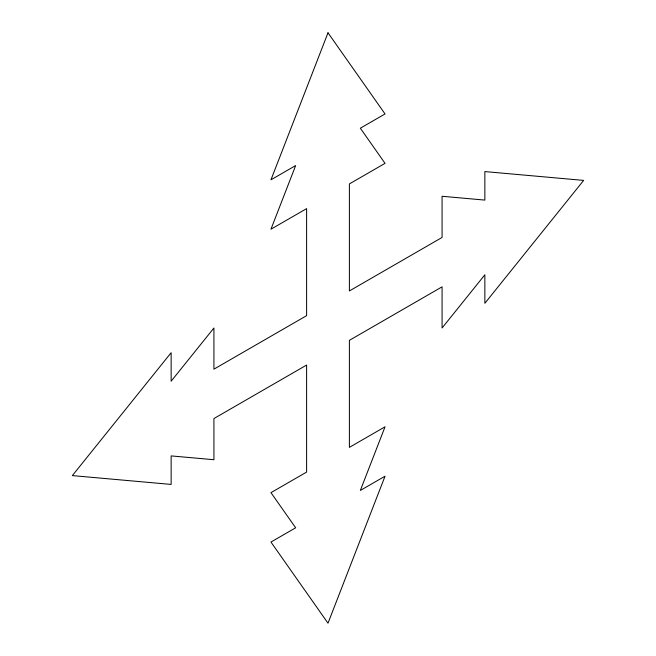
<?xml version="1.0" encoding="UTF-8"?>
<svg xmlns="http://www.w3.org/2000/svg" width="656" height="656" viewBox="0 0 656 656"><rect width="100%" height="100%" fill="white"/><g stroke="black" fill="none" stroke-linecap="round" stroke-linejoin="round"><path stroke-width="0.98" d="M328 32.8L270.961 179.81L295.659 165.55L270.961 229.206L306.614 208.624L306.614 315.651L213.922 369.164L213.922 328L171.142 381.218L171.142 352.698L72.349 475.6L171.142 484.423L171.142 455.904L213.922 459.725L213.922 418.561L306.614 365.048L306.614 472.074L270.961 492.656L295.659 527.793L270.961 542.053L328 623.2L385.039 476.19L360.341 490.45L385.039 426.794L349.386 447.376L349.386 340.349L442.078 286.836L442.078 328L484.858 274.782L484.858 303.302L583.651 180.4L484.858 171.577L484.858 200.096L442.078 196.275L442.078 237.439L349.386 290.952L349.386 183.926L385.039 163.344L360.341 128.207L385.039 113.947L328 32.8"/></g></svg>
